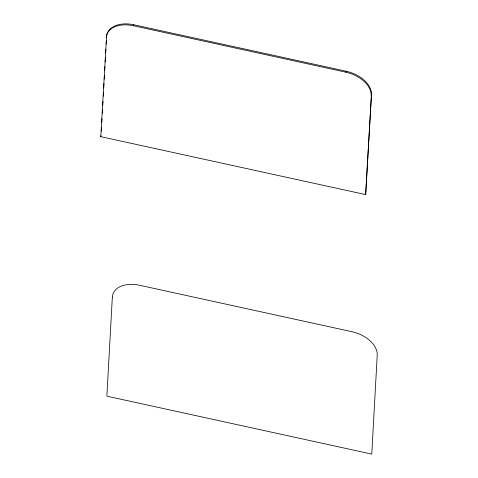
<?xml version="1.0" encoding="UTF-8"?>
<svg xmlns="http://www.w3.org/2000/svg" width="478" height="478" viewBox="0 0 478 478"><rect width="100%" height="100%" fill="white"/><g stroke="black" fill="none" stroke-linecap="round" stroke-linejoin="round"><path stroke-width="0.72" d="M100.774 136.666L106.564 36.675A27.156 17.274 18.8 0 1 133.828 24.784L346.138 71.216A27.156 17.274 18.8 0 1 371.454 94.602L365.664 194.594L100.774 136.666L101.109 135.698M101.354 131.229L101.557 127.507M101.844 122.296L102.053 118.574M102.34 113.358L102.543 109.635M102.788 105.172L102.997 101.45M103.284 96.233L103.487 92.511M103.732 88.048L103.983 83.578M104.228 79.109L104.431 75.387M104.718 70.176L104.927 66.454M105.172 61.985L105.417 57.521M105.662 53.052L105.871 49.33M106.158 44.119L106.361 40.397M365.664 194.594L371.454 94.602M106.236 37.643A27.156 17.274 18.8 0 1 133.493 25.758L133.828 24.784M371.125 95.57A27.156 17.274 18.8 0 0 345.809 72.19L346.138 71.216M133.493 25.758L345.809 72.19M112.336 297.149L106.875 396.172L371.765 454.1L377.226 355.076A27.156 17.274 18.8 0 0 351.91 331.696L139.594 285.264A27.156 17.274 18.8 0 0 112.336 297.149"/></g></svg>
